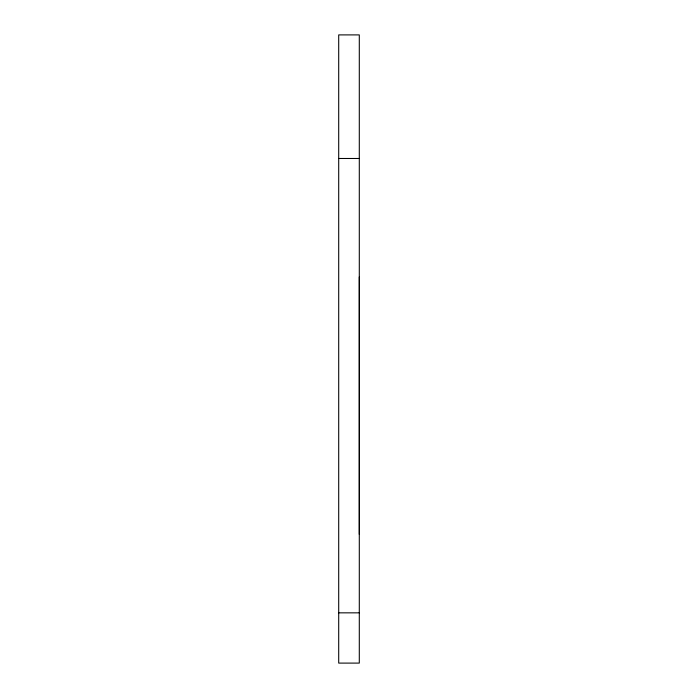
<?xml version="1.0" encoding="UTF-8"?>
<svg xmlns="http://www.w3.org/2000/svg" width="698" height="698" viewBox="0 0 698 698"><rect width="100%" height="100%" fill="white"/><g stroke="black" fill="none" stroke-linecap="round" stroke-linejoin="round"><path stroke-width="1.05" d="M359.296 612.844L359.296 34.9L338.704 34.9L338.704 663.1L359.296 663.1L359.296 612.844L338.704 612.844M338.704 158.481L359.296 158.481M359.296 276.914L359.296 534.371"/></g></svg>
